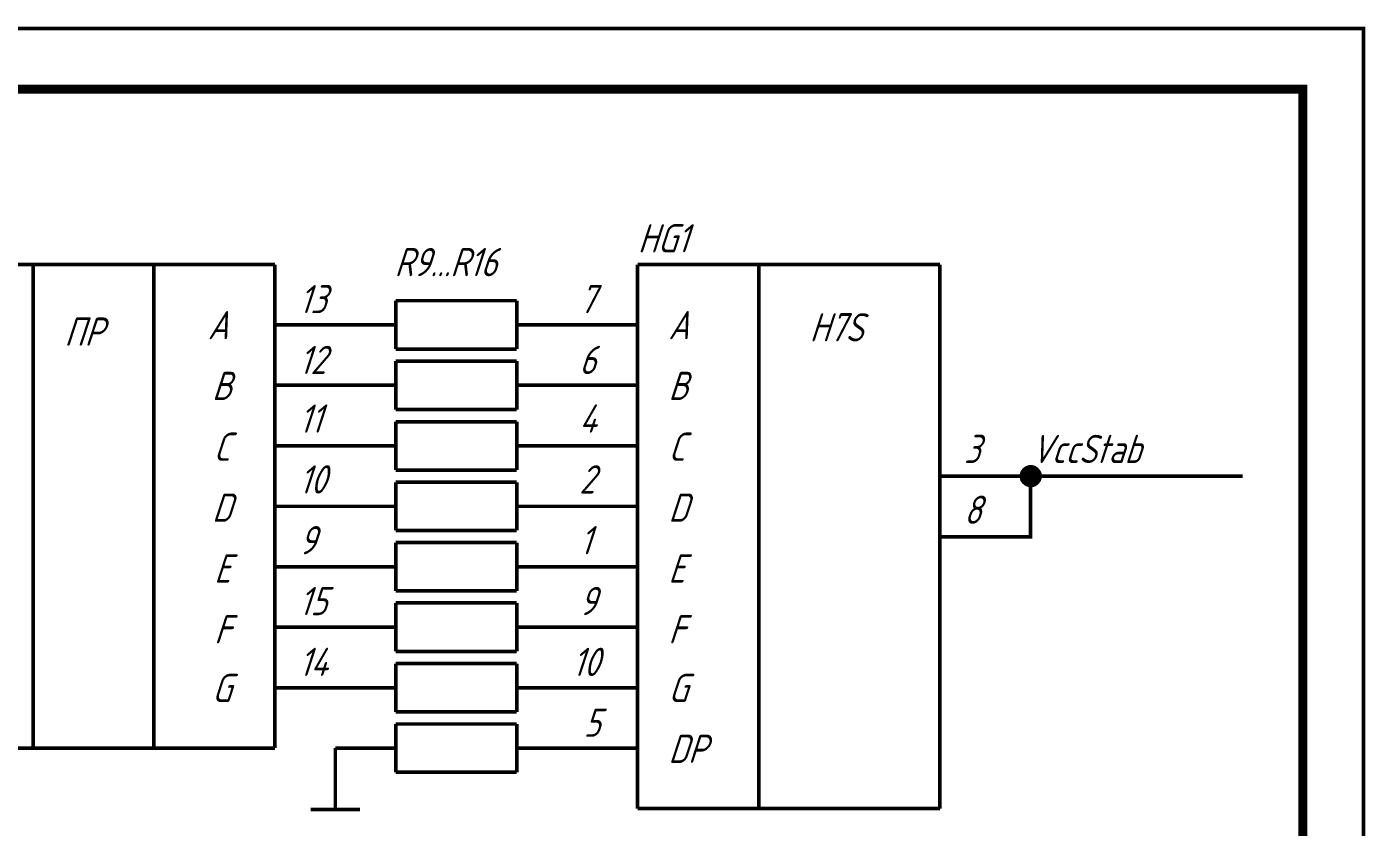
# Paper-space layout 'Layout1' of a CAD drawing. Header units: millimetres. Extents: x 0 to 420, y 0 to 297.
# Drawn here: x 309.6 to 420.2, y 231.1 to 297.3 of the extents above; entities that cross this region are included whole.
import ezdxf

# ---------------------------------------------------------------- set-up
doc = ezdxf.new("R2010")
doc.units = ezdxf.units.MM
doc.layers.add('Sheet', color=255, linetype='Continuous')
doc.styles.add('GOST', font='', dxfattribs={"oblique": 18})
doc.styles.get('GOST').set_extended_font_data('GOST type A')

psp = doc.layouts.get("Layout1")

# ---------------------------------------------------------------- linework, layer by layer
at = {"layer": 'Sheet'}
for points, const_width in [([(0.15, 297.15), (420.08, 297.15), (420.08, 0.15), (0.15, 0.15), (0.15, 297.15)], 0.3), ([(0.15, 297.15), (0.15, 0.15), (420.08, 0.15), (420.08, 297.15), (0.15, 297.15), (0.15, 297.15)], 0.0991), ([(0.15, 297.15), (0.15, 0.15), (420.08, 0.15), (420.08, 297.15), (0.15, 297.15), (0.15, 297.15)], 0.0991)]:
    psp.add_lwpolyline(points, close=True, dxfattribs=dict(at, const_width=const_width))
for points, const_width in [([(20.16, 292.14), (415.07, 292.14)], 0.749), ([(415.07, 292.14), (415.07, 292.51), (415.07, 4.77)], 0.749), ([(300.09, 277.64), (322.09, 277.64)], 0.3), ([(310.1, 277.64), (310.1, 237.65)], 0.3), ([(320.09, 277.64), (320.09, 237.65)], 0.3), ([(322.09, 277.64), (330.09, 277.64)], 0.3), ([(330.09, 277.64), (330.09, 237.65)], 0.3), ([(360.08, 232.65), (360.08, 277.64)], 0.3), ([(360.08, 277.63), (370.1, 277.63)], 0.3), ([(370.1, 277.63), (370.1, 232.65)], 0.3), ([(370.1, 277.63), (385.07, 277.63)], 0.3), ([(385.07, 277.63), (385.07, 232.65)], 0.3), ([(340.09, 272.65), (340.09, 274.65)], 0.3), ([(340.09, 274.65), (350.09, 274.65)], 0.3), ([(350.09, 274.65), (350.09, 270.65)], 0.3), ([(330.09, 272.65), (335.09, 272.65)], 0.3), ([(340.09, 272.65), (335.09, 272.65)], 0.3), ([(340.09, 270.65), (340.09, 272.65)], 0.3), ([(350.09, 272.65), (355.09, 272.65)], 0.3), ([(360.08, 272.65), (355.09, 272.65)], 0.3), ([(350.09, 270.65), (340.09, 270.65)], 0.3), ([(340.09, 267.65), (340.09, 269.65)], 0.3), ([(340.09, 269.65), (350.09, 269.65)], 0.3), ([(350.09, 269.65), (350.09, 265.64)], 0.3), ([(330.09, 267.65), (335.09, 267.65)], 0.3), ([(340.09, 267.65), (335.09, 267.65)], 0.3), ([(340.09, 265.64), (340.09, 267.65)], 0.3), ([(350.09, 267.65), (355.09, 267.65)], 0.3), ([(360.08, 267.65), (355.09, 267.65)], 0.3), ([(350.09, 265.64), (340.09, 265.64)], 0.3), ([(340.09, 262.64), (340.09, 264.64)], 0.3), ([(340.09, 264.64), (350.09, 264.64)], 0.3), ([(350.09, 264.64), (350.09, 260.64)], 0.3), ([(330.09, 262.64), (335.09, 262.64)], 0.3), ([(340.09, 262.64), (335.09, 262.64)], 0.3), ([(340.09, 260.64), (340.09, 262.64)], 0.3), ([(350.09, 262.64), (355.09, 262.64)], 0.3), ([(360.08, 262.64), (355.09, 262.64)], 0.3), ([(350.09, 260.64), (340.09, 260.64)], 0.3), ([(385.07, 260.14), (390.08, 260.14)], 0.3), ([(390.08, 255.13), (392.57, 255.13), (392.57, 260.14)], 0.3), ([(390.08, 260.14), (392.57, 260.14), (410.09, 260.14)], 0.3), ([(391.81, 260.14), (391.81, 260.18), (391.81, 260.23), (391.81, 260.25), (391.83, 260.3), (391.83, 260.34), (391.86, 260.36), (391.86, 260.41), (391.88, 260.43), (391.88, 260.47), (391.9, 260.5), (391.92, 260.54), (391.95, 260.56), (391.97, 260.59), (391.99, 260.63), (392.01, 260.65), (392.04, 260.68), (392.06, 260.7), (392.1, 260.72), (392.13, 260.74), (392.15, 260.77), (392.19, 260.79), (392.22, 260.81), (392.26, 260.83), (392.28, 260.83), (392.33, 260.86), (392.35, 260.86), (392.39, 260.88), (392.42, 260.88), (392.46, 260.9), (392.51, 260.9), (392.53, 260.9), (392.57, 260.9)], 0.3), ([(391.81, 260.14), (391.81, 260.18), (391.81, 260.23), (391.81, 260.25), (391.83, 260.3), (391.83, 260.34), (391.86, 260.36), (391.86, 260.41), (391.88, 260.43), (391.88, 260.47), (391.9, 260.5), (391.92, 260.54), (391.95, 260.56), (391.97, 260.59), (391.99, 260.63), (392.01, 260.65), (392.04, 260.68), (392.06, 260.7), (392.1, 260.72), (392.13, 260.74), (392.15, 260.77), (392.19, 260.79), (392.22, 260.81), (392.26, 260.83), (392.28, 260.83), (392.33, 260.86), (392.35, 260.86), (392.39, 260.88), (392.42, 260.88), (392.46, 260.9), (392.51, 260.9), (392.53, 260.9), (392.57, 260.9)], 0.3), ([(391.81, 260.14), (391.81, 260.18), (391.81, 260.23), (391.81, 260.25), (391.83, 260.3), (391.83, 260.34), (391.86, 260.36), (391.86, 260.41), (391.88, 260.43), (391.88, 260.47), (391.9, 260.5), (391.92, 260.54), (391.95, 260.56), (391.97, 260.59), (391.99, 260.63), (392.01, 260.65), (392.04, 260.68), (392.06, 260.7), (392.1, 260.72), (392.13, 260.74), (392.15, 260.77), (392.19, 260.79), (392.22, 260.81), (392.26, 260.83), (392.28, 260.83), (392.33, 260.86), (392.35, 260.86), (392.39, 260.88), (392.42, 260.88), (392.46, 260.9), (392.51, 260.9), (392.53, 260.9), (392.57, 260.9)], 0.3), ([(391.81, 260.14), (391.81, 260.18), (391.81, 260.23), (391.81, 260.25), (391.83, 260.3), (391.83, 260.34), (391.86, 260.36), (391.86, 260.41), (391.88, 260.43), (391.88, 260.47), (391.9, 260.5), (391.92, 260.54), (391.95, 260.56), (391.97, 260.59), (391.99, 260.63), (392.01, 260.65), (392.04, 260.68), (392.06, 260.7), (392.1, 260.72), (392.13, 260.74), (392.15, 260.77), (392.19, 260.79), (392.22, 260.81), (392.26, 260.83), (392.28, 260.83), (392.33, 260.86), (392.35, 260.86), (392.39, 260.88), (392.42, 260.88), (392.46, 260.9), (392.51, 260.9), (392.53, 260.9), (392.57, 260.9)], 0.3), ([(392.57, 259.37), (392.53, 259.37), (392.51, 259.37), (392.46, 259.37), (392.42, 259.4), (392.39, 259.4), (392.35, 259.42), (392.33, 259.42), (392.28, 259.44), (392.26, 259.44), (392.22, 259.46), (392.19, 259.49), (392.15, 259.51), (392.13, 259.53), (392.1, 259.55), (392.06, 259.58), (392.04, 259.6), (392.01, 259.62), (391.99, 259.64), (391.97, 259.69), (391.95, 259.71), (391.92, 259.73), (391.9, 259.78), (391.88, 259.8), (391.88, 259.85), (391.86, 259.87), (391.86, 259.91), (391.83, 259.94), (391.83, 259.98), (391.81, 260.03), (391.81, 260.05), (391.81, 260.09), (391.81, 260.14)], 0.3), ([(391.81, 260.14), (391.81, 260.14)], 0.3), ([(392.57, 259.37), (392.53, 259.37), (392.51, 259.37), (392.46, 259.37), (392.42, 259.4), (392.39, 259.4), (392.35, 259.42), (392.33, 259.42), (392.28, 259.44), (392.26, 259.44), (392.22, 259.46), (392.19, 259.49), (392.15, 259.51), (392.13, 259.53), (392.1, 259.55), (392.06, 259.58), (392.04, 259.6), (392.01, 259.62), (391.99, 259.64), (391.97, 259.69), (391.95, 259.71), (391.92, 259.73), (391.9, 259.78), (391.88, 259.8), (391.88, 259.85), (391.86, 259.87), (391.86, 259.91), (391.83, 259.94), (391.83, 259.98), (391.81, 260.03), (391.81, 260.05), (391.81, 260.09), (391.81, 260.14)], 0.3), ([(391.81, 260.14), (391.81, 260.14)], 0.3), ([(392.57, 259.37), (392.53, 259.37), (392.51, 259.37), (392.46, 259.37), (392.42, 259.4), (392.39, 259.4), (392.35, 259.42), (392.33, 259.42), (392.28, 259.44), (392.26, 259.44), (392.22, 259.46), (392.19, 259.49), (392.15, 259.51), (392.13, 259.53), (392.1, 259.55), (392.06, 259.58), (392.04, 259.6), (392.01, 259.62), (391.99, 259.64), (391.97, 259.69), (391.95, 259.71), (391.92, 259.73), (391.9, 259.78), (391.88, 259.8), (391.88, 259.85), (391.86, 259.87), (391.86, 259.91), (391.83, 259.94), (391.83, 259.98), (391.81, 260.03), (391.81, 260.05), (391.81, 260.09), (391.81, 260.14)], 0.3), ([(391.81, 260.14), (391.81, 260.14)], 0.3), ([(392.57, 259.37), (392.53, 259.37), (392.51, 259.37), (392.46, 259.37), (392.42, 259.4), (392.39, 259.4), (392.35, 259.42), (392.33, 259.42), (392.28, 259.44), (392.26, 259.44), (392.22, 259.46), (392.19, 259.49), (392.15, 259.51), (392.13, 259.53), (392.1, 259.55), (392.06, 259.58), (392.04, 259.6), (392.01, 259.62), (391.99, 259.64), (391.97, 259.69), (391.95, 259.71), (391.92, 259.73), (391.9, 259.78), (391.88, 259.8), (391.88, 259.85), (391.86, 259.87), (391.86, 259.91), (391.83, 259.94), (391.83, 259.98), (391.81, 260.03), (391.81, 260.05), (391.81, 260.09), (391.81, 260.14)], 0.3), ([(391.81, 260.14), (391.81, 260.14)], 0.3), ([(391.81, 260.14), (391.81, 260.18), (391.81, 260.23), (391.81, 260.25), (391.83, 260.3), (391.83, 260.34), (391.86, 260.36), (391.86, 260.41), (391.88, 260.43), (391.88, 260.47), (391.9, 260.5), (391.92, 260.54), (391.95, 260.56), (391.97, 260.59), (391.99, 260.63), (392.01, 260.65), (392.04, 260.68), (392.06, 260.7), (392.1, 260.72), (392.13, 260.74), (392.15, 260.77), (392.19, 260.79), (392.22, 260.81), (392.26, 260.83), (392.28, 260.83), (392.33, 260.86), (392.35, 260.86), (392.39, 260.88), (392.42, 260.88), (392.46, 260.9), (392.51, 260.9), (392.53, 260.9), (392.57, 260.9)], 0.0991), ([(391.81, 260.14), (391.81, 260.18), (391.81, 260.23), (391.81, 260.25), (391.83, 260.3), (391.83, 260.34), (391.86, 260.36), (391.86, 260.41), (391.88, 260.43), (391.88, 260.47), (391.9, 260.5), (391.92, 260.54), (391.95, 260.56), (391.97, 260.59), (391.99, 260.63), (392.01, 260.65), (392.04, 260.68), (392.06, 260.7), (392.1, 260.72), (392.13, 260.74), (392.15, 260.77), (392.19, 260.79), (392.22, 260.81), (392.26, 260.83), (392.28, 260.83), (392.33, 260.86), (392.35, 260.86), (392.39, 260.88), (392.42, 260.88), (392.46, 260.9), (392.51, 260.9), (392.53, 260.9), (392.57, 260.9)], 0.0991), ([(391.81, 260.14), (391.81, 260.18), (391.81, 260.23), (391.81, 260.25), (391.83, 260.3), (391.83, 260.34), (391.86, 260.36), (391.86, 260.41), (391.88, 260.43), (391.88, 260.47), (391.9, 260.5), (391.92, 260.54), (391.95, 260.56), (391.97, 260.59), (391.99, 260.63), (392.01, 260.65), (392.04, 260.68), (392.06, 260.7), (392.1, 260.72), (392.13, 260.74), (392.15, 260.77), (392.19, 260.79), (392.22, 260.81), (392.26, 260.83), (392.28, 260.83), (392.33, 260.86), (392.35, 260.86), (392.39, 260.88), (392.42, 260.88), (392.46, 260.9), (392.51, 260.9), (392.53, 260.9), (392.57, 260.9)], 0.0991), ([(391.81, 260.14), (391.81, 260.18), (391.81, 260.23), (391.81, 260.25), (391.83, 260.3), (391.83, 260.34), (391.86, 260.36), (391.86, 260.41), (391.88, 260.43), (391.88, 260.47), (391.9, 260.5), (391.92, 260.54), (391.95, 260.56), (391.97, 260.59), (391.99, 260.63), (392.01, 260.65), (392.04, 260.68), (392.06, 260.7), (392.1, 260.72), (392.13, 260.74), (392.15, 260.77), (392.19, 260.79), (392.22, 260.81), (392.26, 260.83), (392.28, 260.83), (392.33, 260.86), (392.35, 260.86), (392.39, 260.88), (392.42, 260.88), (392.46, 260.9), (392.51, 260.9), (392.53, 260.9), (392.57, 260.9)], 0.0991), ([(392.57, 259.37), (392.53, 259.37), (392.51, 259.37), (392.46, 259.37), (392.42, 259.4), (392.39, 259.4), (392.35, 259.42), (392.33, 259.42), (392.28, 259.44), (392.26, 259.44), (392.22, 259.46), (392.19, 259.49), (392.15, 259.51), (392.13, 259.53), (392.1, 259.55), (392.06, 259.58), (392.04, 259.6), (392.01, 259.62), (391.99, 259.64), (391.97, 259.69), (391.95, 259.71), (391.92, 259.73), (391.9, 259.78), (391.88, 259.8), (391.88, 259.85), (391.86, 259.87), (391.86, 259.91), (391.83, 259.94), (391.83, 259.98), (391.81, 260.03), (391.81, 260.05), (391.81, 260.09), (391.81, 260.14)], 0.0991), ([(391.81, 260.14), (391.81, 260.14)], 0.0991), ([(392.57, 259.37), (392.53, 259.37), (392.51, 259.37), (392.46, 259.37), (392.42, 259.4), (392.39, 259.4), (392.35, 259.42), (392.33, 259.42), (392.28, 259.44), (392.26, 259.44), (392.22, 259.46), (392.19, 259.49), (392.15, 259.51), (392.13, 259.53), (392.1, 259.55), (392.06, 259.58), (392.04, 259.6), (392.01, 259.62), (391.99, 259.64), (391.97, 259.69), (391.95, 259.71), (391.92, 259.73), (391.9, 259.78), (391.88, 259.8), (391.88, 259.85), (391.86, 259.87), (391.86, 259.91), (391.83, 259.94), (391.83, 259.98), (391.81, 260.03), (391.81, 260.05), (391.81, 260.09), (391.81, 260.14)], 0.0991), ([(391.81, 260.14), (391.81, 260.14)], 0.0991), ([(392.57, 259.37), (392.53, 259.37), (392.51, 259.37), (392.46, 259.37), (392.42, 259.4), (392.39, 259.4), (392.35, 259.42), (392.33, 259.42), (392.28, 259.44), (392.26, 259.44), (392.22, 259.46), (392.19, 259.49), (392.15, 259.51), (392.13, 259.53), (392.1, 259.55), (392.06, 259.58), (392.04, 259.6), (392.01, 259.62), (391.99, 259.64), (391.97, 259.69), (391.95, 259.71), (391.92, 259.73), (391.9, 259.78), (391.88, 259.8), (391.88, 259.85), (391.86, 259.87), (391.86, 259.91), (391.83, 259.94), (391.83, 259.98), (391.81, 260.03), (391.81, 260.05), (391.81, 260.09), (391.81, 260.14)], 0.0991), ([(391.81, 260.14), (391.81, 260.14)], 0.0991), ([(392.57, 259.37), (392.53, 259.37), (392.51, 259.37), (392.46, 259.37), (392.42, 259.4), (392.39, 259.4), (392.35, 259.42), (392.33, 259.42), (392.28, 259.44), (392.26, 259.44), (392.22, 259.46), (392.19, 259.49), (392.15, 259.51), (392.13, 259.53), (392.1, 259.55), (392.06, 259.58), (392.04, 259.6), (392.01, 259.62), (391.99, 259.64), (391.97, 259.69), (391.95, 259.71), (391.92, 259.73), (391.9, 259.78), (391.88, 259.8), (391.88, 259.85), (391.86, 259.87), (391.86, 259.91), (391.83, 259.94), (391.83, 259.98), (391.81, 260.03), (391.81, 260.05), (391.81, 260.09), (391.81, 260.14)], 0.0991), ([(391.81, 260.14), (391.81, 260.14)], 0.0991), ([(392.57, 260.9), (392.57, 260.9)], 0.3), ([(392.57, 260.9), (392.62, 260.9), (392.66, 260.9), (392.69, 260.9), (392.73, 260.88), (392.78, 260.88), (392.8, 260.86), (392.84, 260.86), (392.87, 260.83), (392.91, 260.83), (392.93, 260.81), (392.98, 260.79), (393, 260.77), (393.02, 260.74), (393.07, 260.72), (393.09, 260.7), (393.11, 260.68), (393.14, 260.65), (393.16, 260.63), (393.18, 260.59), (393.2, 260.56), (393.23, 260.54), (393.25, 260.5), (393.27, 260.47), (393.27, 260.43), (393.29, 260.41), (393.29, 260.36), (393.32, 260.34), (393.32, 260.3), (393.34, 260.25), (393.34, 260.23), (393.34, 260.18), (393.34, 260.14)], 0.3), ([(392.57, 260.9), (392.57, 260.9)], 0.3), ([(392.57, 260.9), (392.62, 260.9), (392.66, 260.9), (392.69, 260.9), (392.73, 260.88), (392.78, 260.88), (392.8, 260.86), (392.84, 260.86), (392.87, 260.83), (392.91, 260.83), (392.93, 260.81), (392.98, 260.79), (393, 260.77), (393.02, 260.74), (393.07, 260.72), (393.09, 260.7), (393.11, 260.68), (393.14, 260.65), (393.16, 260.63), (393.18, 260.59), (393.2, 260.56), (393.23, 260.54), (393.25, 260.5), (393.27, 260.47), (393.27, 260.43), (393.29, 260.41), (393.29, 260.36), (393.32, 260.34), (393.32, 260.3), (393.34, 260.25), (393.34, 260.23), (393.34, 260.18), (393.34, 260.14)], 0.3), ([(392.57, 260.9), (392.57, 260.9)], 0.3), ([(392.57, 260.9), (392.62, 260.9), (392.66, 260.9), (392.69, 260.9), (392.73, 260.88), (392.78, 260.88), (392.8, 260.86), (392.84, 260.86), (392.87, 260.83), (392.91, 260.83), (392.93, 260.81), (392.98, 260.79), (393, 260.77), (393.02, 260.74), (393.07, 260.72), (393.09, 260.7), (393.11, 260.68), (393.14, 260.65), (393.16, 260.63), (393.18, 260.59), (393.2, 260.56), (393.23, 260.54), (393.25, 260.5), (393.27, 260.47), (393.27, 260.43), (393.29, 260.41), (393.29, 260.36), (393.32, 260.34), (393.32, 260.3), (393.34, 260.25), (393.34, 260.23), (393.34, 260.18), (393.34, 260.14)], 0.3), ([(392.57, 260.9), (392.57, 260.9)], 0.3), ([(392.57, 260.9), (392.62, 260.9), (392.66, 260.9), (392.69, 260.9), (392.73, 260.88), (392.78, 260.88), (392.8, 260.86), (392.84, 260.86), (392.87, 260.83), (392.91, 260.83), (392.93, 260.81), (392.98, 260.79), (393, 260.77), (393.02, 260.74), (393.07, 260.72), (393.09, 260.7), (393.11, 260.68), (393.14, 260.65), (393.16, 260.63), (393.18, 260.59), (393.2, 260.56), (393.23, 260.54), (393.25, 260.5), (393.27, 260.47), (393.27, 260.43), (393.29, 260.41), (393.29, 260.36), (393.32, 260.34), (393.32, 260.3), (393.34, 260.25), (393.34, 260.23), (393.34, 260.18), (393.34, 260.14)], 0.3), ([(393.34, 260.14), (393.34, 260.09), (393.34, 260.05), (393.34, 260.03), (393.32, 259.98), (393.32, 259.94), (393.29, 259.91), (393.29, 259.87), (393.27, 259.85), (393.27, 259.8), (393.25, 259.78), (393.23, 259.73), (393.2, 259.71), (393.18, 259.69), (393.16, 259.64), (393.14, 259.62), (393.11, 259.6), (393.09, 259.58), (393.07, 259.55), (393.02, 259.53), (393, 259.51), (392.98, 259.49), (392.93, 259.46), (392.91, 259.44), (392.87, 259.44), (392.84, 259.42), (392.8, 259.42), (392.78, 259.4), (392.73, 259.4), (392.69, 259.37), (392.66, 259.37), (392.62, 259.37), (392.57, 259.37)], 0.3), ([(393.34, 260.14), (393.34, 260.09), (393.34, 260.05), (393.34, 260.03), (393.32, 259.98), (393.32, 259.94), (393.29, 259.91), (393.29, 259.87), (393.27, 259.85), (393.27, 259.8), (393.25, 259.78), (393.23, 259.73), (393.2, 259.71), (393.18, 259.69), (393.16, 259.64), (393.14, 259.62), (393.11, 259.6), (393.09, 259.58), (393.07, 259.55), (393.02, 259.53), (393, 259.51), (392.98, 259.49), (392.93, 259.46), (392.91, 259.44), (392.87, 259.44), (392.84, 259.42), (392.8, 259.42), (392.78, 259.4), (392.73, 259.4), (392.69, 259.37), (392.66, 259.37), (392.62, 259.37), (392.57, 259.37)], 0.3), ([(393.34, 260.14), (393.34, 260.09), (393.34, 260.05), (393.34, 260.03), (393.32, 259.98), (393.32, 259.94), (393.29, 259.91), (393.29, 259.87), (393.27, 259.85), (393.27, 259.8), (393.25, 259.78), (393.23, 259.73), (393.2, 259.71), (393.18, 259.69), (393.16, 259.64), (393.14, 259.62), (393.11, 259.6), (393.09, 259.58), (393.07, 259.55), (393.02, 259.53), (393, 259.51), (392.98, 259.49), (392.93, 259.46), (392.91, 259.44), (392.87, 259.44), (392.84, 259.42), (392.8, 259.42), (392.78, 259.4), (392.73, 259.4), (392.69, 259.37), (392.66, 259.37), (392.62, 259.37), (392.57, 259.37)], 0.3), ([(393.34, 260.14), (393.34, 260.09), (393.34, 260.05), (393.34, 260.03), (393.32, 259.98), (393.32, 259.94), (393.29, 259.91), (393.29, 259.87), (393.27, 259.85), (393.27, 259.8), (393.25, 259.78), (393.23, 259.73), (393.2, 259.71), (393.18, 259.69), (393.16, 259.64), (393.14, 259.62), (393.11, 259.6), (393.09, 259.58), (393.07, 259.55), (393.02, 259.53), (393, 259.51), (392.98, 259.49), (392.93, 259.46), (392.91, 259.44), (392.87, 259.44), (392.84, 259.42), (392.8, 259.42), (392.78, 259.4), (392.73, 259.4), (392.69, 259.37), (392.66, 259.37), (392.62, 259.37), (392.57, 259.37)], 0.3), ([(392.57, 260.9), (392.57, 260.9)], 0.0991), ([(392.57, 260.9), (392.62, 260.9), (392.66, 260.9), (392.69, 260.9), (392.73, 260.88), (392.78, 260.88), (392.8, 260.86), (392.84, 260.86), (392.87, 260.83), (392.91, 260.83), (392.93, 260.81), (392.98, 260.79), (393, 260.77), (393.02, 260.74), (393.07, 260.72), (393.09, 260.7), (393.11, 260.68), (393.14, 260.65), (393.16, 260.63), (393.18, 260.59), (393.2, 260.56), (393.23, 260.54), (393.25, 260.5), (393.27, 260.47), (393.27, 260.43), (393.29, 260.41), (393.29, 260.36), (393.32, 260.34), (393.32, 260.3), (393.34, 260.25), (393.34, 260.23), (393.34, 260.18), (393.34, 260.14)], 0.0991), ([(392.57, 260.9), (392.57, 260.9)], 0.0991), ([(392.57, 260.9), (392.62, 260.9), (392.66, 260.9), (392.69, 260.9), (392.73, 260.88), (392.78, 260.88), (392.8, 260.86), (392.84, 260.86), (392.87, 260.83), (392.91, 260.83), (392.93, 260.81), (392.98, 260.79), (393, 260.77), (393.02, 260.74), (393.07, 260.72), (393.09, 260.7), (393.11, 260.68), (393.14, 260.65), (393.16, 260.63), (393.18, 260.59), (393.2, 260.56), (393.23, 260.54), (393.25, 260.5), (393.27, 260.47), (393.27, 260.43), (393.29, 260.41), (393.29, 260.36), (393.32, 260.34), (393.32, 260.3), (393.34, 260.25), (393.34, 260.23), (393.34, 260.18), (393.34, 260.14)], 0.0991), ([(392.57, 260.9), (392.57, 260.9)], 0.0991), ([(392.57, 260.9), (392.62, 260.9), (392.66, 260.9), (392.69, 260.9), (392.73, 260.88), (392.78, 260.88), (392.8, 260.86), (392.84, 260.86), (392.87, 260.83), (392.91, 260.83), (392.93, 260.81), (392.98, 260.79), (393, 260.77), (393.02, 260.74), (393.07, 260.72), (393.09, 260.7), (393.11, 260.68), (393.14, 260.65), (393.16, 260.63), (393.18, 260.59), (393.2, 260.56), (393.23, 260.54), (393.25, 260.5), (393.27, 260.47), (393.27, 260.43), (393.29, 260.41), (393.29, 260.36), (393.32, 260.34), (393.32, 260.3), (393.34, 260.25), (393.34, 260.23), (393.34, 260.18), (393.34, 260.14)], 0.0991), ([(392.57, 260.9), (392.57, 260.9)], 0.0991), ([(392.57, 260.9), (392.62, 260.9), (392.66, 260.9), (392.69, 260.9), (392.73, 260.88), (392.78, 260.88), (392.8, 260.86), (392.84, 260.86), (392.87, 260.83), (392.91, 260.83), (392.93, 260.81), (392.98, 260.79), (393, 260.77), (393.02, 260.74), (393.07, 260.72), (393.09, 260.7), (393.11, 260.68), (393.14, 260.65), (393.16, 260.63), (393.18, 260.59), (393.2, 260.56), (393.23, 260.54), (393.25, 260.5), (393.27, 260.47), (393.27, 260.43), (393.29, 260.41), (393.29, 260.36), (393.32, 260.34), (393.32, 260.3), (393.34, 260.25), (393.34, 260.23), (393.34, 260.18), (393.34, 260.14)], 0.0991), ([(393.34, 260.14), (393.34, 260.09), (393.34, 260.05), (393.34, 260.03), (393.32, 259.98), (393.32, 259.94), (393.29, 259.91), (393.29, 259.87), (393.27, 259.85), (393.27, 259.8), (393.25, 259.78), (393.23, 259.73), (393.2, 259.71), (393.18, 259.69), (393.16, 259.64), (393.14, 259.62), (393.11, 259.6), (393.09, 259.58), (393.07, 259.55), (393.02, 259.53), (393, 259.51), (392.98, 259.49), (392.93, 259.46), (392.91, 259.44), (392.87, 259.44), (392.84, 259.42), (392.8, 259.42), (392.78, 259.4), (392.73, 259.4), (392.69, 259.37), (392.66, 259.37), (392.62, 259.37), (392.57, 259.37)], 0.0991), ([(393.34, 260.14), (393.34, 260.09), (393.34, 260.05), (393.34, 260.03), (393.32, 259.98), (393.32, 259.94), (393.29, 259.91), (393.29, 259.87), (393.27, 259.85), (393.27, 259.8), (393.25, 259.78), (393.23, 259.73), (393.2, 259.71), (393.18, 259.69), (393.16, 259.64), (393.14, 259.62), (393.11, 259.6), (393.09, 259.58), (393.07, 259.55), (393.02, 259.53), (393, 259.51), (392.98, 259.49), (392.93, 259.46), (392.91, 259.44), (392.87, 259.44), (392.84, 259.42), (392.8, 259.42), (392.78, 259.4), (392.73, 259.4), (392.69, 259.37), (392.66, 259.37), (392.62, 259.37), (392.57, 259.37)], 0.0991), ([(393.34, 260.14), (393.34, 260.09), (393.34, 260.05), (393.34, 260.03), (393.32, 259.98), (393.32, 259.94), (393.29, 259.91), (393.29, 259.87), (393.27, 259.85), (393.27, 259.8), (393.25, 259.78), (393.23, 259.73), (393.2, 259.71), (393.18, 259.69), (393.16, 259.64), (393.14, 259.62), (393.11, 259.6), (393.09, 259.58), (393.07, 259.55), (393.02, 259.53), (393, 259.51), (392.98, 259.49), (392.93, 259.46), (392.91, 259.44), (392.87, 259.44), (392.84, 259.42), (392.8, 259.42), (392.78, 259.4), (392.73, 259.4), (392.69, 259.37), (392.66, 259.37), (392.62, 259.37), (392.57, 259.37)], 0.0991), ([(393.34, 260.14), (393.34, 260.09), (393.34, 260.05), (393.34, 260.03), (393.32, 259.98), (393.32, 259.94), (393.29, 259.91), (393.29, 259.87), (393.27, 259.85), (393.27, 259.8), (393.25, 259.78), (393.23, 259.73), (393.2, 259.71), (393.18, 259.69), (393.16, 259.64), (393.14, 259.62), (393.11, 259.6), (393.09, 259.58), (393.07, 259.55), (393.02, 259.53), (393, 259.51), (392.98, 259.49), (392.93, 259.46), (392.91, 259.44), (392.87, 259.44), (392.84, 259.42), (392.8, 259.42), (392.78, 259.4), (392.73, 259.4), (392.69, 259.37), (392.66, 259.37), (392.62, 259.37), (392.57, 259.37)], 0.0991), ([(393.34, 260.14), (393.34, 260.14), (393.34, 260.14), (393.34, 260.14), (393.34, 260.14), (393.34, 260.14), (393.34, 260.14), (393.34, 260.14), (393.34, 260.14), (393.34, 260.14), (393.34, 260.14), (393.34, 260.14), (393.34, 260.14), (393.34, 260.14), (393.34, 260.14), (393.34, 260.14), (393.34, 260.14), (393.34, 260.14), (393.34, 260.14), (393.34, 260.14), (393.34, 260.14), (393.34, 260.14), (393.34, 260.14), (393.34, 260.14), (393.34, 260.14), (393.34, 260.14), (393.34, 260.14), (393.34, 260.14), (393.34, 260.14), (393.34, 260.14), (393.34, 260.14), (393.34, 260.14), (393.34, 260.14)], 0.3), ([(393.34, 260.14), (393.34, 260.14)], 0.3), ([(393.34, 260.14), (393.34, 260.14), (393.34, 260.14), (393.34, 260.14), (393.34, 260.14), (393.34, 260.14), (393.34, 260.14), (393.34, 260.14), (393.34, 260.14), (393.34, 260.14), (393.34, 260.14), (393.34, 260.14), (393.34, 260.14), (393.34, 260.14), (393.34, 260.14), (393.34, 260.14), (393.34, 260.14), (393.34, 260.14), (393.34, 260.14), (393.34, 260.14), (393.34, 260.14), (393.34, 260.14), (393.34, 260.14), (393.34, 260.14), (393.34, 260.14), (393.34, 260.14), (393.34, 260.14), (393.34, 260.14), (393.34, 260.14), (393.34, 260.14), (393.34, 260.14), (393.34, 260.14), (393.34, 260.14)], 0.3), ([(393.34, 260.14), (393.34, 260.14)], 0.3), ([(393.34, 260.14), (393.34, 260.14), (393.34, 260.14), (393.34, 260.14), (393.34, 260.14), (393.34, 260.14), (393.34, 260.14), (393.34, 260.14), (393.34, 260.14), (393.34, 260.14), (393.34, 260.14), (393.34, 260.14), (393.34, 260.14), (393.34, 260.14), (393.34, 260.14), (393.34, 260.14), (393.34, 260.14), (393.34, 260.14), (393.34, 260.14), (393.34, 260.14), (393.34, 260.14), (393.34, 260.14), (393.34, 260.14), (393.34, 260.14), (393.34, 260.14), (393.34, 260.14), (393.34, 260.14), (393.34, 260.14), (393.34, 260.14), (393.34, 260.14), (393.34, 260.14), (393.34, 260.14), (393.34, 260.14)], 0.3), ([(393.34, 260.14), (393.34, 260.14)], 0.3), ([(393.34, 260.14), (393.34, 260.14), (393.34, 260.14), (393.34, 260.14), (393.34, 260.14), (393.34, 260.14), (393.34, 260.14), (393.34, 260.14), (393.34, 260.14), (393.34, 260.14), (393.34, 260.14), (393.34, 260.14), (393.34, 260.14), (393.34, 260.14), (393.34, 260.14), (393.34, 260.14), (393.34, 260.14), (393.34, 260.14), (393.34, 260.14), (393.34, 260.14), (393.34, 260.14), (393.34, 260.14), (393.34, 260.14), (393.34, 260.14), (393.34, 260.14), (393.34, 260.14), (393.34, 260.14), (393.34, 260.14), (393.34, 260.14), (393.34, 260.14), (393.34, 260.14), (393.34, 260.14), (393.34, 260.14)], 0.3), ([(393.34, 260.14), (393.34, 260.14)], 0.3), ([(393.34, 260.14), (393.34, 260.14), (393.34, 260.14), (393.34, 260.14), (393.34, 260.14), (393.34, 260.14), (393.34, 260.14), (393.34, 260.14), (393.34, 260.14), (393.34, 260.14), (393.34, 260.14), (393.34, 260.14), (393.34, 260.14), (393.34, 260.14), (393.34, 260.14), (393.34, 260.14), (393.34, 260.14), (393.34, 260.14), (393.34, 260.14), (393.34, 260.14), (393.34, 260.14), (393.34, 260.14), (393.34, 260.14), (393.34, 260.14), (393.34, 260.14), (393.34, 260.14), (393.34, 260.14), (393.34, 260.14), (393.34, 260.14), (393.34, 260.14), (393.34, 260.14), (393.34, 260.14), (393.34, 260.14)], 0.0991), ([(393.34, 260.14), (393.34, 260.14)], 0.0991), ([(393.34, 260.14), (393.34, 260.14), (393.34, 260.14), (393.34, 260.14), (393.34, 260.14), (393.34, 260.14), (393.34, 260.14), (393.34, 260.14), (393.34, 260.14), (393.34, 260.14), (393.34, 260.14), (393.34, 260.14), (393.34, 260.14), (393.34, 260.14), (393.34, 260.14), (393.34, 260.14), (393.34, 260.14), (393.34, 260.14), (393.34, 260.14), (393.34, 260.14), (393.34, 260.14), (393.34, 260.14), (393.34, 260.14), (393.34, 260.14), (393.34, 260.14), (393.34, 260.14), (393.34, 260.14), (393.34, 260.14), (393.34, 260.14), (393.34, 260.14), (393.34, 260.14), (393.34, 260.14), (393.34, 260.14)], 0.0991), ([(393.34, 260.14), (393.34, 260.14)], 0.0991), ([(393.34, 260.14), (393.34, 260.14), (393.34, 260.14), (393.34, 260.14), (393.34, 260.14), (393.34, 260.14), (393.34, 260.14), (393.34, 260.14), (393.34, 260.14), (393.34, 260.14), (393.34, 260.14), (393.34, 260.14), (393.34, 260.14), (393.34, 260.14), (393.34, 260.14), (393.34, 260.14), (393.34, 260.14), (393.34, 260.14), (393.34, 260.14), (393.34, 260.14), (393.34, 260.14), (393.34, 260.14), (393.34, 260.14), (393.34, 260.14), (393.34, 260.14), (393.34, 260.14), (393.34, 260.14), (393.34, 260.14), (393.34, 260.14), (393.34, 260.14), (393.34, 260.14), (393.34, 260.14), (393.34, 260.14)], 0.0991), ([(393.34, 260.14), (393.34, 260.14)], 0.0991), ([(393.34, 260.14), (393.34, 260.14), (393.34, 260.14), (393.34, 260.14), (393.34, 260.14), (393.34, 260.14), (393.34, 260.14), (393.34, 260.14), (393.34, 260.14), (393.34, 260.14), (393.34, 260.14), (393.34, 260.14), (393.34, 260.14), (393.34, 260.14), (393.34, 260.14), (393.34, 260.14), (393.34, 260.14), (393.34, 260.14), (393.34, 260.14), (393.34, 260.14), (393.34, 260.14), (393.34, 260.14), (393.34, 260.14), (393.34, 260.14), (393.34, 260.14), (393.34, 260.14), (393.34, 260.14), (393.34, 260.14), (393.34, 260.14), (393.34, 260.14), (393.34, 260.14), (393.34, 260.14), (393.34, 260.14)], 0.0991), ([(393.34, 260.14), (393.34, 260.14)], 0.0991), ([(340.09, 257.64), (340.09, 259.64)], 0.3), ([(340.09, 259.64), (350.09, 259.64)], 0.3), ([(350.09, 259.64), (350.09, 255.65)], 0.3), ([(330.09, 257.64), (335.09, 257.64)], 0.3), ([(340.09, 257.64), (335.09, 257.64)], 0.3), ([(340.09, 255.65), (340.09, 257.64)], 0.3), ([(350.09, 257.64), (355.09, 257.64)], 0.3), ([(360.08, 257.64), (355.09, 257.64)], 0.3), ([(350.09, 255.65), (340.09, 255.65)], 0.3), ([(340.09, 252.65), (340.09, 254.65)], 0.3), ([(340.09, 254.65), (350.09, 254.65)], 0.3), ([(350.09, 254.65), (350.09, 250.65)], 0.3), ([(385.07, 255.13), (390.08, 255.13)], 0.3), ([(330.09, 252.65), (335.09, 252.65)], 0.3), ([(340.09, 252.65), (335.09, 252.65)], 0.3), ([(340.09, 250.65), (340.09, 252.65)], 0.3), ([(350.09, 252.65), (355.09, 252.65)], 0.3), ([(360.08, 252.65), (355.09, 252.65)], 0.3), ([(350.09, 250.65), (340.09, 250.65)], 0.3), ([(340.09, 247.65), (340.09, 249.65)], 0.3), ([(340.09, 249.65), (350.09, 249.65)], 0.3), ([(350.09, 249.65), (350.09, 245.64)], 0.3), ([(330.09, 247.65), (335.09, 247.65)], 0.3), ([(340.09, 247.65), (335.09, 247.65)], 0.3), ([(340.09, 245.64), (340.09, 247.65)], 0.3), ([(350.09, 247.65), (355.09, 247.65)], 0.3), ([(360.08, 247.65), (355.09, 247.65)], 0.3), ([(350.09, 245.64), (340.09, 245.64)], 0.3), ([(340.09, 242.64), (340.09, 244.64)], 0.3), ([(340.09, 244.64), (350.09, 244.64)], 0.3), ([(350.09, 244.64), (350.09, 240.64)], 0.3), ([(330.09, 242.64), (335.09, 242.64)], 0.3), ([(340.09, 242.64), (335.09, 242.64)], 0.3), ([(340.09, 240.64), (340.09, 242.64)], 0.3), ([(350.09, 242.64), (355.09, 242.64)], 0.3), ([(360.08, 242.64), (355.09, 242.64)], 0.3), ([(350.09, 240.64), (340.09, 240.64)], 0.3), ([(340.09, 237.65), (340.09, 239.64)], 0.3), ([(340.09, 239.64), (350.09, 239.64)], 0.3), ([(350.09, 239.64), (350.09, 235.65)], 0.3), ([(300.09, 237.65), (322.09, 237.65)], 0.3), ([(330.09, 237.65), (322.09, 237.65)], 0.3), ([(340.09, 237.65), (335.09, 237.65)], 0.3), ([(335.09, 237.65), (335.09, 232.57)], 0.3), ([(340.09, 235.65), (340.09, 237.65)], 0.3), ([(350.09, 237.65), (355.09, 237.65)], 0.3), ([(360.08, 237.65), (355.09, 237.65)], 0.3), ([(350.09, 235.65), (340.09, 235.65)], 0.3), ([(333.06, 232.57), (337.12, 232.57)], 0.3), ([(370.1, 232.65), (360.08, 232.65)], 0.3), ([(385.07, 232.65), (370.1, 232.65)], 0.3)]:
    psp.add_lwpolyline(points, dxfattribs=dict(at, const_width=const_width))
at = {"layer": 'Sheet', "const_width": 0.762}
psp.add_lwpolyline([(392.22, 260.15, 1), (392.99, 260.15, 1)], format="xyb", close=True, dxfattribs=at)

# ---------------------------------------------------------------- texts
at = {"layer": 'Sheet', "style": 'GOST', "oblique": 18}
for s, height, p in [('HG1', 2.336, (360.1, 278.64)), ('R9...R16', 2.336, (339.98, 276.67)), ('13', 2.336, (332.08, 273.61)), ('7', 2.34, (355.25, 273.61)), ('А', 2.34, (324.54, 271.46)), ('A', 2.34, (362.62, 271.46)), ('H7S', 2.336, (374.3, 271.28)), ('ПР', 2.336, (312.68, 270.92)), ('12', 2.336, (332.08, 268.58)), ('6', 2.34, (355.25, 268.58)), ('B', 2.34, (324.89, 266.43)), ('B', 2.34, (362.62, 266.43)), ('11', 2.336, (332.08, 263.73)), ('4', 2.34, (355.25, 263.73)), ('С', 2.34, (325.07, 261.4)), ('C', 2.34, (362.62, 261.4)), ('3', 2.34, (387.05, 261.22)), ('VccStab', 2.336, (392.62, 261.22)), ('10', 2.336, (332.08, 258.7)), ('2', 2.34, (355.25, 258.7)), ('D', 2.34, (324.89, 256.36)), ('D', 2.34, (362.62, 256.36)), ('8', 2.34, (387.05, 256.19)), ('9', 2.34, (332.08, 253.67)), ('1', 2.34, (355.29, 253.67)), ('E', 2.34, (325.07, 251.33)), ('E', 2.34, (362.62, 251.33)), ('15', 2.336, (332.08, 248.64)), ('9', 2.34, (355.25, 248.64)), ('F', 2.34, (325.07, 246.3)), ('F', 2.34, (362.62, 246.3)), ('14', 2.336, (332.08, 243.61)), ('10', 2.336, (354.67, 243.61)), ('G', 2.34, (324.89, 241.45)), ('G', 2.34, (362.62, 241.45)), ('5', 2.34, (355.61, 238.58)), ('DP', 2.336, (362.62, 236.42))]:
    psp.add_text(s, height=height, dxfattribs=at).set_placement(p)

doc.saveas('drawing.dxf')
